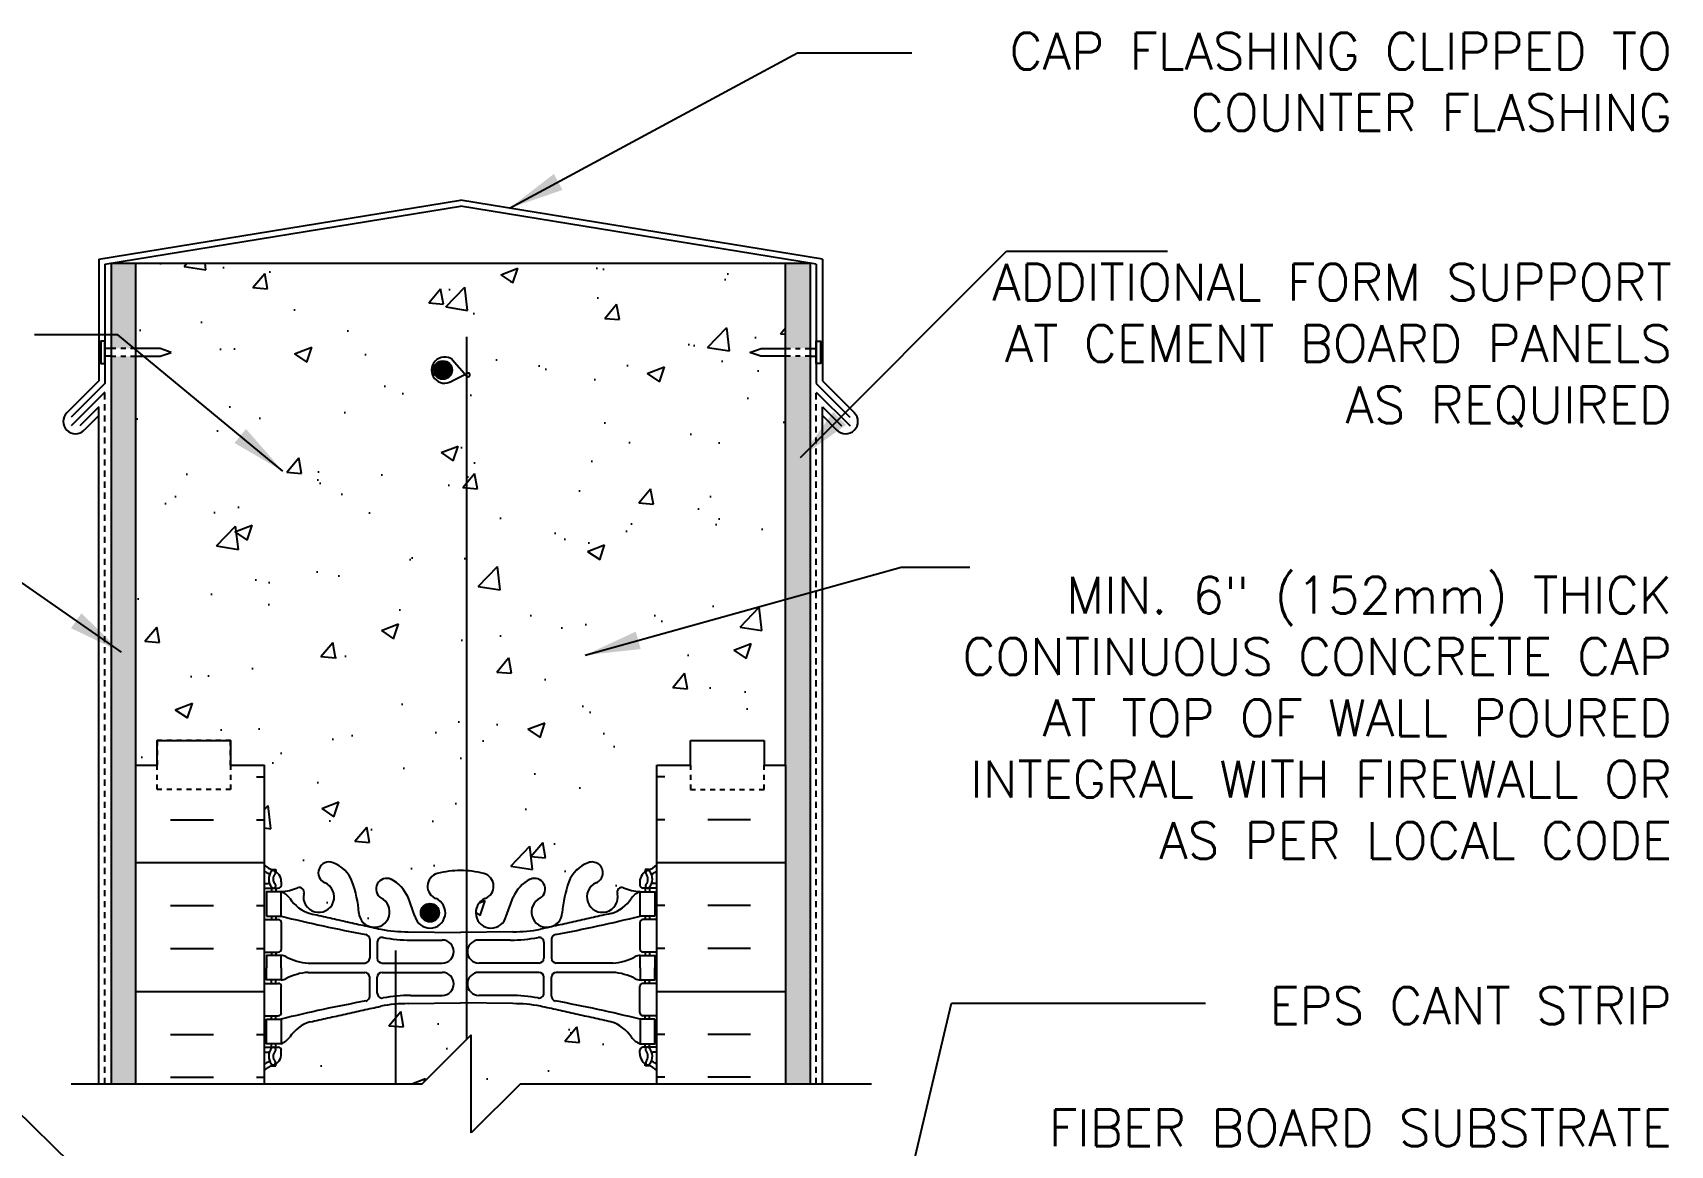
# Model space of a CAD drawing. Header units: inches. Extents: x 221.8 to 274.3, y 227.7 to 309.5.
# Drawn here: x 239.3 to 272.68, y 286.82 to 309.49 of the extents above; entities that cross this region are included whole.
import ezdxf

# ---------------------------------------------------------------- set-up
doc = ezdxf.new("R2010")
doc.units = ezdxf.units.IN
doc.header["$LTSCALE"] = 0.5
doc.header["$MEASUREMENT"] = 0
doc.linetypes.add('DASHED2', pattern=[0.375, 0.25, -0.125])
doc.linetypes.add('HIDDEN2', pattern=[0.1875, 0.125, -0.0625])
for name, color, linetype in [('HATCH', 12, 'Continuous'), ('line25', 2, 'Continuous'), ('LINE3', 3, 'Continuous'), ('LINE50', 5, 'Continuous'), ('LINE9', 9, 'Continuous'), ('TEXT', 4, 'Continuous'), ('Web_Edge', 9, 'Continuous')]:
    doc.layers.add(name, color=color, linetype=linetype)
doc.styles.add('DIM', font='romans.shx', dxfattribs={"width": 0.7})
doc.styles.add('ROMANS', font='romans.shx', dxfattribs={"height": 1.125})
doc.styles.get("Standard").update_dxf_attribs({"font": 'romans.shx', "height": 1.125})
doc.dimstyles.new('ext', dxfattribs={"dimscale": 12, "dimtxt": 0.09375, "dimasz": 0.09375, "dimexe": 0.09375, "dimexo": 0.0625, "dimgap": 0.0625, "dimtad": 0, "dimjust": 1, "dimdec": 1, "dimzin": 3, "dimdsep": 46, "dimlunit": 4, "dimtxsty": 'DIM', "dimcen": 0.09, "dimdle": 0.09375, "dimclrt": 4, "dimadec": 0, "dimazin": 0, "dimtfac": 1, "dimtdec": 1, "dimtmove": 2, "dimatfit": 3, "dimfxl": 1, "dimfrac": 2, "dimtolj": 1, "dimtzin": 0, "dimarcsym": 0})
doc.dimstyles.new('ext_12', dxfattribs={"dimscale": 12, "dimtxt": 0.09375, "dimasz": 0.09375, "dimexe": 0.09375, "dimexo": 0.0625, "dimgap": 0.0625, "dimtad": 1, "dimdec": 1, "dimzin": 3, "dimdsep": 46, "dimlunit": 4, "dimtxsty": 'DIM', "dimcen": 0.09, "dimdle": 0.09375, "dimclrt": 4, "dimadec": 0, "dimazin": 0, "dimtfac": 1, "dimtdec": 1, "dimtmove": 2, "dimatfit": 3, "dimfxl": 1, "dimfrac": 2, "dimtolj": 1, "dimtzin": 0, "dimarcsym": 0})

msp = doc.modelspace()

# ---------------------------------------------------------------- hatches: boundary and pattern name
at = {"layer": 'HATCH'}
h = msp.add_hatch(dxfattribs=at)
h.set_pattern_fill('AR-SAND', color=256, scale=0.25, style=0)
h.set_pattern_definition([(37.5, (254.94175, 282.53562), (-0.0157483, 0.481706), [0, -0.38, 0, -0.425, 0, -0.40625]), (7.5, (254.94175, 282.5356), (0.442444, 0.705537), [0, -0.205, 0, -0.3425, 0, -0.13125]), (327.5, (254.63425, 282.53562), (0.7785355, 0.0014148), [0, -0.125, 0, -0.45, 0, -0.5875]), (317.5, (254.63425, 282.5356), (0.751532, 0.219419), [0, -0.0625, 0, -0.295, 0, -0.3375])])
h.paths.add_polyline_path([(255.147, 285.566), (254.647, 285.566), (254.647, 276.063), (255.147, 276.063)])
h.paths.add_polyline_path([(241.397, 294.566), (241.397, 302.896), (240.897, 302.896), (240.897, 288.068), (241.397, 288.068)])
h.paths.add_polyline_path([(241.397, 304.792), (240.897, 304.792), (240.897, 303.058), (241.397, 303.058)])
h.paths.add_polyline_path([(255.147, 302.896), (254.647, 302.896), (254.647, 294.566), (254.647, 288.068), (255.147, 288.068)])
h.paths.add_polyline_path([(255.147, 304.792), (254.647, 304.792), (254.647, 303.058), (255.147, 303.058)])
h.paths.add_polyline_path([(241.397, 285.566), (240.897, 285.566), (240.897, 276.063), (241.397, 276.063)])
h.paths.add_polyline_path([(241.397, 252.72), (241.21, 252.72), (240.897, 252.72), (240.897, 247.009), (241.397, 247.009)])
h.paths.add_polyline_path([(241.397, 274.563), (241.366, 270.066), (241.397, 270.066), (241.397, 256.72), (240.897, 256.72), (240.897, 274.563)])
h = msp.add_hatch(dxfattribs=at)
h.set_pattern_fill('AR-CONC', color=256, scale=0.5)
h.set_pattern_definition([(50, (0, 0), (3.5863, -0.31376), [0.375, -4.125]), (355, (0, 0), (-0.693757, 3.76096), [0.3, -3.3]), (100.4514, (0.299, -0.026), (2.892544, 3.4472), [0.3187, -3.50571]), (46.1842, (0, 1), (5.336207, -0.827596), [0.5625, -6.1875]), (96.6356, (0.4447, 0.931), (4.67331, 4.87059), [0.47805, -5.25857]), (351.1842, (0, 1), (4.67331, 4.87059), [0.45, -4.95]), (21, (0.5, 0.75), (2.984535, -2.013094), [0.375, -4.125]), (326, (0.5, 0.75), (1.216577, 3.62575), [0.3, -3.3]), (71.4514, (0.7487, 0.5822), (4.201112, 1.612656), [0.3187, -3.50571]), (37.5, (0, 0), (0.0607993, 1.6644693), [0, -3.26, 0, -3.35, 0, -3.3125]), (7.5, (0, 0), (1.315348, 1.9720586), [0, -1.91, 0, -3.185, 0, -1.2625]), (327.5, (-1.115, 0), (2.669112, -0.1127744), [0, -1.25, 0, -3.9, 0, -5.175]), (317.5, (-1.615, 0), (2.915931, 0.500525), [0, -1.625, 0, -2.59, 0, -3.675])])
h.paths.add_polyline_path([(254.146, 302.896), (253.922, 302.977), (254.147, 303.058), (254.647, 303.058), (254.647, 304.792), (241.397, 304.792), (241.397, 303.058), (241.897, 303.058), (242.122, 302.977), (241.898, 302.896), (241.397, 302.896), (241.397, 294.566), (241.835, 294.566), (241.835, 295.066), (243.335, 295.066), (243.335, 294.566), (244.022, 294.566), (244.022, 292.531, 0.088416), (244.168, 292.434), (244.258, 292.434), (244.258, 292.392, -0.249069), (244.368, 292.185), (244.368, 292.118, -0.414214), (244.306, 292.055), (244.258, 292.055), (244.258, 291.985), (244.363, 291.985, 0.085348), (244.693, 292.061, -0.669601), (244.825, 291.94, 2.087231), (245.259, 292.165, -1), (245.422, 292.574, -0.227838), (245.827, 292.15, -0.06598), (245.951, 291.541, 1.629604), (246.423, 291.842, -1.059167), (246.629, 292.224, -0.16372), (246.951, 291.87), (247.093, 291.483, 1.612474), (247.525, 291.843, -0.734872), (247.548, 292.354, -0.068475), (248.022, 292.416, -0.068475), (248.496, 292.354, -0.734872), (248.519, 291.843, 1.612474), (248.951, 291.483), (249.093, 291.87, -0.16372), (249.415, 292.224, -1.059167), (249.622, 291.842, 1.629604), (250.093, 291.541, -0.06598), (250.217, 292.15, -0.227838), (250.622, 292.574, -1), (250.785, 292.165, 2.087231), (251.219, 291.94, -0.669601), (251.352, 292.061, 0.085348), (251.681, 291.985), (251.786, 291.985), (251.786, 292.055), (251.739, 292.055, -0.414214), (251.676, 292.118), (251.676, 292.185, -0.249069), (251.786, 292.392), (251.786, 292.434), (251.876, 292.434, 0.088416), (252.022, 292.531), (252.022, 294.566), (252.71, 294.566), (252.71, 295.066), (254.21, 295.066), (254.21, 294.566), (254.647, 294.566), (254.647, 302.896)])
h.paths.add_polyline_path([(247.854, 302.832), (248.117, 302.529), (248.151, 302.546, -2.114532), (248.151, 302.489), (248.117, 302.529), (247.835, 302.385, -1.846412)], flags=16)
edge = h.paths.add_edge_path()
edge.add_arc((250.88, 288.617), 0.743, 32.7919, 73.8107)
edge.add_spline(control_points=[(251.088, 289.331), (249.65, 289.651)], knot_values=[0, 0, 1, 1], degree=1, periodic=0)
edge.add_arc((249.094, 286.719), 2.984, 79.2546, 90.0995)
edge.add_line((249.089, 289.703), (248.022, 289.719))
edge.add_line((248.022, 289.719), (246.955, 289.703))
edge.add_arc((246.95, 286.719), 2.984, 89.9005, 100.7454)
edge.add_spline(control_points=[(246.394, 289.651), (244.956, 289.331)], knot_values=[0, 0, 1, 1], degree=1, periodic=0)
edge.add_arc((245.164, 288.617), 0.743, 106.1893, 147.2081)
edge.add_arc((244.241, 289.228), 0.364, 289.6613, 325.0225, ccw=False)
edge.add_line((244.363, 288.885), (244.258, 288.885))
edge.add_line((244.258, 288.885), (244.258, 288.815))
edge.add_line((244.258, 288.815), (244.306, 288.815))
edge.add_arc((244.306, 288.753), 0.0625, 0, 90, ccw=False)
edge.add_line((244.368, 288.753), (244.368, 288.685))
edge.add_arc((244.118, 288.685), 0.25, 304.0558, 360, ccw=False)
edge.add_line((244.258, 288.478), (244.258, 288.436))
edge.add_line((244.258, 288.436), (244.168, 288.436))
edge.add_arc((244.368, 287.978), 0.5, 113.5782, 133.7891)
edge.add_line((244.022, 288.339), (244.022, 288.068))
edge.add_line((244.022, 288.068), (247.241, 288.068))
edge.add_line((247.241, 288.068), (248.241, 289.068))
edge.add_line((248.241, 289.068), (248.241, 287.068))
edge.add_line((248.241, 287.068), (249.241, 288.068))
edge.add_line((249.241, 288.068), (252.022, 288.068))
edge.add_line((252.022, 288.068), (252.022, 288.339))
edge.add_arc((251.676, 287.978), 0.5, 46.2109, 66.4218)
edge.add_line((251.876, 288.436), (251.786, 288.436))
edge.add_line((251.786, 288.436), (251.786, 288.478))
edge.add_arc((251.926, 288.685), 0.25, 180, 235.9442, ccw=False)
edge.add_line((251.676, 288.685), (251.676, 288.753))
edge.add_arc((251.739, 288.753), 0.0625, 90, 180, ccw=False)
edge.add_line((251.739, 288.815), (251.786, 288.815))
edge.add_line((251.786, 288.815), (251.786, 288.885))
edge.add_line((251.786, 288.885), (251.681, 288.885))
edge.add_arc((251.803, 289.228), 0.364, 214.9775, 250.3387, ccw=False)
edge = h.paths.add_edge_path()
edge.add_line((252.022, 285.566), (249.241, 285.566))
edge.add_line((249.241, 285.566), (248.241, 284.566))
edge.add_line((248.241, 284.566), (248.241, 286.566))
edge.add_line((248.241, 286.566), (247.241, 285.566))
edge.add_line((247.241, 285.566), (244.022, 285.566))
edge.add_line((244.022, 285.566), (244.022, 280.293))
edge.add_arc((244.368, 280.653), 0.5, 226.2109, 246.4218)
edge.add_line((244.168, 280.195), (244.258, 280.195))
edge.add_line((244.258, 280.195), (244.258, 280.153))
edge.add_arc((244.118, 279.946), 0.25, 0, 55.9442, ccw=False)
edge.add_line((244.368, 279.946), (244.368, 279.879))
edge.add_arc((244.306, 279.879), 0.0625, -90, 0, ccw=False)
edge.add_line((244.306, 279.816), (244.258, 279.816))
edge.add_line((244.258, 279.816), (244.258, 279.746))
edge.add_line((244.258, 279.746), (244.363, 279.746))
edge.add_arc((244.241, 279.404), 0.364, 32.0424, 70.3387, ccw=False)
edge.add_arc((245.164, 280.015), 0.743, 214.228, 253.8107)
edge.add_spline(control_points=[(244.956, 279.301), (246.394, 278.981)], knot_values=[0, 0, 1, 1], degree=1, periodic=0)
edge.add_arc((246.95, 281.912), 2.984, 259.2546, 270.0995)
edge.add_line((246.955, 278.928), (248.022, 278.912))
edge.add_line((248.022, 278.912), (249.089, 278.928))
edge.add_arc((249.094, 281.912), 2.984, 269.9005, 280.7454)
edge.add_spline(control_points=[(249.65, 278.981), (251.088, 279.301)], knot_values=[0, 0, 1, 1], degree=1, periodic=0)
edge.add_arc((250.88, 280.015), 0.743, 286.1893, 325.772)
edge.add_arc((251.803, 279.404), 0.364, 109.6613, 147.9576, ccw=False)
edge.add_line((251.681, 279.746), (251.786, 279.746))
edge.add_line((251.786, 279.746), (251.786, 279.816))
edge.add_line((251.786, 279.816), (251.739, 279.816))
edge.add_arc((251.739, 279.879), 0.0625, 180, 270, ccw=False)
edge.add_line((251.676, 279.879), (251.676, 279.946))
edge.add_arc((251.926, 279.946), 0.25, 124.0558, 180, ccw=False)
edge.add_line((251.786, 280.153), (251.786, 280.195))
edge.add_line((251.786, 280.195), (251.876, 280.195))
edge.add_arc((251.676, 280.653), 0.5, 293.5782, 313.7891)
edge.add_line((252.022, 280.293), (252.022, 285.566))
h.paths.add_polyline_path([(249.227, 276.063), (249.477, 276.063, -0.414214), (249.727, 275.813), (249.727, 274.813, 0.414214), (249.977, 274.563), (250.041, 274.563), (250.041, 276.063), (250.608, 276.063, -0.207607), (250.23, 276.447, -0.069923), (250.093, 277.091, 1.702394), (249.643, 276.778, -0.940793), (249.439, 276.395, -0.173075), (249.093, 276.762), (248.951, 277.148, 1.612474), (248.519, 276.789, -0.734872), (248.496, 276.278, -0.068475), (248.022, 276.216, -0.068475), (247.548, 276.278, -0.734872), (247.525, 276.789, 1.612474), (247.093, 277.148), (246.951, 276.762, -0.173075), (246.605, 276.395, -0.940793), (246.401, 276.778, 1.702394), (245.951, 277.091, -0.069923), (245.815, 276.447, -0.207607), (245.436, 276.063), (246.003, 276.063), (246.003, 274.563), (246.067, 274.563, 0.414214), (246.317, 274.813), (246.317, 275.813, -0.414214), (246.567, 276.063), (246.817, 276.063), (246.817, 274.098, -0.440987), (247.139, 274.056, -0.520567), (247.535, 274.056, -0.520567), (247.737, 274.056, -0.520567), (248.127, 274.056, -0.520567), (248.722, 274.056, -0.511309), (249.227, 274.063)])
h.paths.add_polyline_path([(251.676, 276.446), (251.676, 276.514, -0.414214), (251.739, 276.576), (251.786, 276.576), (251.786, 276.646), (251.681, 276.646, 0.085348), (251.352, 276.571, -0.669601), (251.219, 276.691, 2.087231), (250.785, 276.466, -0.654446), (250.798, 276.063), (252.022, 276.063), (252.022, 276.1, 0.088416), (251.876, 276.198), (251.786, 276.198), (251.786, 276.239, -0.249069)])
h.paths.add_polyline_path([(245.259, 276.466, 2.087231), (244.825, 276.691, -0.669601), (244.693, 276.571, 0.085348), (244.363, 276.646), (244.258, 276.646), (244.258, 276.576), (244.306, 276.576, -0.414214), (244.368, 276.514), (244.368, 276.446, -0.249069), (244.258, 276.239), (244.258, 276.198), (244.168, 276.198, 0.088416), (244.022, 276.1), (244.022, 276.063), (245.246, 276.063, -0.654446)])
h.paths.add_polyline_path([(249.991, 274.063), (249.227, 274.063, 0.511309), (248.722, 274.056, 0.520567), (248.127, 274.056, 0.520567), (247.737, 274.056, 0.520567), (247.535, 274.056, 0.520567), (247.139, 274.056, 0.440987), (246.817, 274.098), (246.817, 274.063), (246.053, 274.063), (246.053, 270.839, 1.150574), (246.401, 271.353, -0.940793), (246.605, 271.737, -0.173075), (246.951, 271.37), (247.093, 270.983, 1.612474), (247.525, 271.343, -0.734872), (247.548, 271.854, -0.068475), (248.022, 271.916, -0.068475), (248.496, 271.854, -0.734872), (248.519, 271.343, 1.612474), (248.951, 270.983), (249.093, 271.37, -0.173075), (249.439, 271.737, -0.940793), (249.643, 271.353, 1.150574), (249.991, 270.839)])
h.paths.add_polyline_path([(251.991, 274.063), (250.491, 274.063), (250.491, 272.007, -0.05442), (250.622, 272.074, -1), (250.785, 271.665, 2.087231), (251.219, 271.44, -0.669601), (251.352, 271.561, 0.085348), (251.681, 271.485), (251.786, 271.485), (251.786, 271.555), (251.739, 271.555, -0.414214), (251.676, 271.618), (251.676, 271.685, -0.249069), (251.786, 271.892), (251.786, 271.934), (251.876, 271.934, 0.088416), (252.022, 272.031), (252.022, 272.563), (251.991, 272.563)])
h.paths.add_polyline_path([(245.553, 274.063), (244.053, 274.063), (244.053, 272.563), (244.022, 272.563), (244.022, 272.031, 0.088416), (244.168, 271.934), (244.258, 271.934), (244.258, 271.892, -0.249069), (244.368, 271.685), (244.368, 271.618, -0.414214), (244.306, 271.555), (244.258, 271.555), (244.258, 271.485), (244.363, 271.485, 0.085348), (244.693, 271.561, -0.669601), (244.825, 271.44, 2.087231), (245.259, 271.665, -1), (245.422, 272.074, -0.05442), (245.553, 272.007)])
h.paths.add_polyline_path([(252.022, 257.778), (252.022, 258.1, 0.088416), (251.876, 258.198), (251.786, 258.198), (251.786, 258.239, -0.249069), (251.676, 258.446), (251.676, 258.514, -0.414214), (251.739, 258.576), (251.786, 258.576), (251.786, 258.646), (251.681, 258.646, 0.087457), (251.344, 258.568, -0.638777), (251.219, 258.691, 2.087231), (250.785, 258.466, -1), (250.622, 258.058, -0.21345), (250.23, 258.447, -0.068226), (250.094, 259.075, 1.753171), (249.643, 258.778, -0.940793), (249.439, 258.395, -0.173075), (249.093, 258.762), (248.951, 259.148, 1.612474), (248.519, 258.789, -0.734872), (248.496, 258.278, -0.068475), (248.022, 258.216, -0.068475), (247.548, 258.278, -0.734872), (247.525, 258.789, 1.612474), (247.093, 259.148), (246.951, 258.762, -0.173075), (246.605, 258.395, -0.940793), (246.401, 258.778, 1.753171), (245.95, 259.075, -0.068226), (245.815, 258.447, -0.21345), (245.422, 258.058, -1), (245.259, 258.466, 2.087231), (244.825, 258.691, -0.638777), (244.7, 258.568, 0.087457), (244.363, 258.646), (244.258, 258.646), (244.258, 258.576), (244.306, 258.576, -0.414214), (244.368, 258.514), (244.368, 258.446, -0.249069), (244.258, 258.239), (244.258, 258.198), (244.168, 258.198, 0.088416), (244.022, 258.1), (244.022, 257.778), (244.022, 254.97), (245.637, 254.97), (245.637, 255.248), (245.863, 255.248), (245.863, 254.72), (245.863, 254.191), (245.637, 254.191), (245.637, 254.47), (244.022, 254.47), (244.022, 254.031, 0.088416), (244.168, 253.934), (244.258, 253.934), (244.258, 253.892, -0.249069), (244.368, 253.685), (244.368, 253.618, -0.414214), (244.306, 253.555), (244.258, 253.555), (244.258, 253.485), (244.363, 253.485, 0.087457), (244.7, 253.564, -0.638777), (244.825, 253.44, 2.087231), (245.259, 253.665, -1), (245.422, 254.074, -0.21345), (245.815, 253.685, -0.068226), (245.95, 253.057, 1.753171), (246.401, 253.353, -0.940793), (246.605, 253.737, -0.173075), (246.951, 253.37), (247.093, 252.983, 1.612474), (247.525, 253.343, -0.734872), (247.548, 253.854, -0.068475), (248.022, 253.916, -0.068475), (248.496, 253.854, -0.734872), (248.519, 253.343, 1.612474), (248.951, 252.983), (249.093, 253.37, -0.173075), (249.439, 253.737, -0.940793), (249.643, 253.353, 1.753171), (250.094, 253.057, -0.068226), (250.23, 253.685, -0.21345), (250.622, 254.074, -1), (250.785, 253.665, 2.087231), (251.219, 253.44, -0.638777), (251.344, 253.564, 0.087457), (251.681, 253.485), (251.786, 253.485), (251.786, 253.555), (251.739, 253.555, -0.414214), (251.676, 253.618), (251.676, 253.685, -0.249069), (251.786, 253.892), (251.786, 253.934), (251.876, 253.934, 0.088416), (252.022, 254.031), (252.022, 254.47), (250.408, 254.47), (250.408, 254.191), (250.181, 254.191), (250.181, 254.72), (250.181, 255.248), (250.408, 255.248), (250.408, 254.97), (252.022, 254.97)])
h.paths.add_polyline_path([(244.022, 257.778), (241.397, 256.72), (241.397, 254.97), (244.022, 254.97)])
h.paths.add_polyline_path([(244.022, 254.47), (241.397, 254.47), (241.397, 252.72), (244.022, 251.661)])
h.paths.add_polyline_path([(254.647, 256.72), (252.022, 257.778), (252.022, 254.97), (254.647, 254.97)])
h.paths.add_polyline_path([(254.647, 254.47), (252.022, 254.47), (252.022, 254.031), (252.022, 251.661), (254.647, 252.72)])
h = msp.add_hatch(dxfattribs=at)
h.set_pattern_fill('INSUL', color=256, scale=7, style=0)
h.set_pattern_definition([(0, (-2682.1395, 691.5753), (0, -2.625), []), (0, (-2682.1395, 690.7003), (0, -2.625), [0.875, -0.875]), (0, (-2682.1395, 689.8253), (0, -2.625), [0.875, -0.875])])
h.paths.add_polyline_path([(241.397, 288.066), (244.022, 288.066), (244.022, 294.566), (243.335, 294.566), (243.335, 294.066), (241.835, 294.066), (241.835, 294.566), (241.397, 294.566)])
h = msp.add_hatch(dxfattribs=at)
h.set_pattern_fill('INSUL', color=256, scale=7, style=0)
h.set_pattern_definition([(180, (3178.1837, 691.5753), (0, -2.625), []), (180, (3178.1837, 690.7003), (0, -2.625), [0.875, -0.875]), (180, (3178.1837, 689.8253), (0, -2.625), [0.875, -0.875])])
h.paths.add_polyline_path([(252.022, 288.066), (254.647, 288.066), (254.647, 294.566), (254.21, 294.566), (254.21, 294.066), (252.71, 294.066), (252.71, 294.566), (252.022, 294.566)])
at = {"layer": 'LINE3'}
msp.add_hatch(color=256, dxfattribs=at).paths.add_polyline_path([(247.849, 302.616, 1), (247.474, 302.616, 1)])
h = msp.add_hatch(color=256, dxfattribs=at)
h.paths.add_polyline_path([(247.583, 291.59, 0.831395), (247.214, 291.59)])
h.paths.add_polyline_path([(247.586, 291.556, 0.045935), (247.583, 291.59), (247.214, 291.59, 0.045935), (247.211, 291.556, 1)])

# ---------------------------------------------------------------- linework, layer by layer
at = {"layer": 'HATCH', "color": 6}
for p, q in [((240.647, 304.878), (248.022, 306.082)), ((255.397, 304.878), (248.022, 306.082)), ((240.647, 304.878), (240.647, 302.396)), ((255.397, 304.878), (255.397, 302.396)), ((240.647, 302.396), (239.995, 301.744)), ((255.397, 302.396), (256.049, 301.744)), ((240.647, 301.866), (240.26, 301.479)), ((255.397, 301.866), (255.784, 301.479)), ((240.647, 301.689), (240.349, 301.391)), ((255.397, 301.689), (255.695, 301.391))]:
    msp.add_line(p, q, dxfattribs=at)
at = {"layer": 'HATCH'}
for p, q in [((240.772, 304.772), (248.022, 305.956)), ((255.272, 304.772), (248.022, 305.956)), ((240.772, 304.772), (240.772, 302.344)), ((255.272, 304.772), (255.272, 302.344)), ((240.897, 303.058), (240.772, 303.058)), ((240.897, 302.896), (240.772, 302.896)), ((240.772, 302.167), (240.081, 301.476)), ((240.772, 302.344), (240.084, 301.656)), ((255.272, 302.344), (255.96, 301.656)), ((255.272, 302.167), (255.963, 301.476)), ((240.647, 288.068), (240.647, 301.866)), ((255.397, 288.068), (255.397, 301.866))]:
    msp.add_line(p, q, dxfattribs=at)
at = {"layer": 'HATCH', "linetype": 'HIDDEN2'}
for p, q in [((241.397, 303.058), (240.897, 303.058)), ((240.897, 302.896), (241.397, 302.896)), ((254.647, 303.058), (255.147, 303.058)), ((255.147, 302.896), (254.647, 302.896))]:
    msp.add_line(p, q, dxfattribs=at)
at = {"layer": 'HATCH', "linetype": 'Continuous'}
for p, q in [((241.897, 303.058), (241.397, 303.058)), ((241.397, 302.896), (241.898, 302.896)), ((242.122, 302.977), (241.897, 303.058)), ((241.898, 302.896), (242.122, 302.977)), ((253.922, 302.977), (254.147, 303.058)), ((254.146, 302.896), (253.922, 302.977)), ((254.647, 302.896), (254.146, 302.896)), ((254.147, 303.058), (254.647, 303.058)), ((255.147, 303.058), (255.272, 303.058)), ((255.147, 302.896), (255.272, 302.896))]:
    msp.add_line(p, q, dxfattribs=at)
at = {"layer": 'HATCH'}
for points in [[(240.772, 302.749), (240.772, 303.205), (240.687, 303.205), (240.687, 302.749)], [(255.272, 302.749), (255.272, 303.205), (255.357, 303.205), (255.357, 302.749)]]:
    msp.add_lwpolyline(points, close=True, dxfattribs=at)
at = {"layer": 'HATCH', "color": 6}
for centre, start, end in [((240.172, 301.567), 135, 315), ((255.872, 301.567), 225, 45)]:
    msp.add_arc(centre, 0.25, start, end, dxfattribs=at)
at = {"layer": 'line25'}
for p, q in [((241.397, 304.792), (241.397, 294.566)), ((241.397, 304.792), (254.647, 304.792)), ((254.647, 294.566), (254.647, 304.792)), ((247.854, 302.832), (248.151, 302.489)), ((247.839, 302.387), (248.151, 302.546)), ((244.022, 288.068), (244.022, 294.566)), ((252.022, 288.068), (252.022, 294.566))]:
    msp.add_line(p, q, dxfattribs=at)
for centre, radius, start, end in [((247.699, 302.615), 0.267, 54.3831, 302.2172), ((248.174, 302.518), 0.0369, 230.6206, 129.3794)]:
    msp.add_arc(centre, radius, start, end, dxfattribs=at)
at = {"layer": 'LINE3'}
for p, q in [((248.151, 288.978), (248.151, 303.292)), ((246.705, 288.066), (246.705, 290.786))]:
    msp.add_line(p, q, dxfattribs=at)
for centre in [(247.661, 302.616), (247.398, 291.556)]:
    msp.add_circle(centre, 0.188, dxfattribs=at)
at = {"layer": 'LINE50', "color": 9, "linetype": 'DASHED2'}
for p, q in [((240.772, 288.068), (240.772, 302.167)), ((255.272, 288.068), (255.272, 302.167))]:
    msp.add_line(p, q, dxfattribs=at)
at = {"layer": 'LINE50'}
for p, q in [((252.71, 294.566), (252.71, 295.066)), ((252.71, 295.066), (254.21, 295.066)), ((254.21, 295.066), (254.21, 294.566)), ((241.397, 294.566), (241.397, 288.068)), ((252.022, 294.566), (252.71, 294.566)), ((252.022, 294.566), (252.71, 294.566)), ((254.21, 294.566), (254.647, 294.566)), ((254.21, 294.566), (254.647, 294.566)), ((254.647, 294.566), (254.647, 288.068))]:
    msp.add_line(p, q, dxfattribs=at)
msp.add_lwpolyline([(241.397, 294.566), (241.835, 294.566), (241.835, 295.066), (243.335, 295.066), (243.335, 294.566), (244.022, 294.566)], dxfattribs=at)
at = {"layer": 'LINE9'}
for p, q in [((240.897, 304.792), (240.897, 288.068)), ((240.897, 304.792), (241.397, 304.792)), ((254.647, 304.792), (255.147, 304.792)), ((255.147, 304.792), (255.147, 288.068)), ((247.241, 288.068), (248.241, 289.068)), ((248.241, 287.068), (248.241, 289.068)), ((248.241, 287.068), (248.241, 289.068)), ((240.085, 288.068), (247.241, 288.068)), ((249.241, 288.068), (248.241, 287.068)), ((249.241, 288.068), (256.397, 288.068))]:
    msp.add_line(p, q, dxfattribs=at)
at = {"layer": 'LINE9', "linetype": 'DASHED2', "ltscale": 0.15}
for p, q in [((252.71, 294.566), (252.71, 294.566)), ((252.71, 294.566), (252.71, 294.066)), ((254.21, 294.066), (254.21, 294.566)), ((254.21, 294.566), (254.21, 294.566)), ((252.71, 294.066), (254.21, 294.066))]:
    msp.add_line(p, q, dxfattribs=at)
for points in [[(243.335, 294.566), (243.335, 294.566), (243.335, 295.066), (241.835, 295.066), (241.835, 294.566), (241.835, 294.566)], [(252.71, 294.566), (252.71, 294.566), (252.71, 295.066), (254.21, 295.066), (254.21, 294.566), (254.21, 294.566)], [(243.335, 294.566), (243.335, 294.566), (243.335, 294.066), (241.835, 294.066), (241.835, 294.566), (241.835, 294.566)]]:
    msp.add_lwpolyline(points, dxfattribs=at)
at = {"layer": 'Web_Edge'}
for p, q in [((244.168, 292.434), (244.258, 292.434)), ((244.258, 292.434), (244.258, 292.392)), ((251.876, 292.434), (251.786, 292.434)), ((251.786, 292.434), (251.786, 292.392)), ((244.022, 292.155), (244.1, 292.155)), ((244.368, 292.185), (244.368, 292.118)), ((251.676, 292.185), (251.676, 292.118)), ((252.022, 292.155), (251.944, 292.155)), ((244.022, 292.055), (244.306, 292.055)), ((244.168, 292.055), (244.168, 291.985)), ((244.258, 292.055), (244.258, 291.985)), ((247.093, 291.483), (246.951, 291.87)), ((248.951, 291.483), (249.093, 291.87)), ((252.022, 292.055), (251.739, 292.055)), ((251.786, 292.055), (251.786, 291.985)), ((251.876, 292.055), (251.876, 291.985)), ((244.022, 291.415), (244.306, 291.415)), ((244.168, 291.485), (244.168, 291.415)), ((244.258, 291.485), (244.258, 291.415)), ((252.022, 291.415), (251.739, 291.415)), ((251.786, 291.485), (251.786, 291.415)), ((251.876, 291.485), (251.876, 291.415)), ((244.368, 291.353), (244.368, 290.818)), ((246.955, 291.167), (248.022, 291.151)), ((249.089, 291.167), (248.022, 291.151)), ((251.676, 291.353), (251.676, 290.818)), ((244.022, 290.755), (244.306, 290.755)), ((244.168, 290.755), (244.168, 290.685)), ((244.258, 290.755), (244.258, 290.685)), ((246.17, 291.015), (246.17, 290.631)), ((246.323, 290.953), (246.323, 290.631)), ((247.003, 290.999), (247.65, 290.999)), ((249.041, 290.999), (248.394, 290.999)), ((249.722, 290.953), (249.722, 290.631)), ((249.874, 291.015), (249.874, 290.631)), ((252.022, 290.755), (251.739, 290.755)), ((251.786, 290.755), (251.786, 290.685)), ((251.876, 290.755), (251.876, 290.685)), ((244.916, 290.53), (246.07, 290.531)), ((246.423, 290.531), (247.65, 290.531)), ((249.622, 290.531), (248.394, 290.531)), ((251.128, 290.53), (249.974, 290.531)), ((244.022, 290.115), (244.306, 290.115)), ((244.168, 290.115), (244.168, 290.185)), ((244.258, 290.115), (244.258, 290.185)), ((244.916, 290.341), (246.07, 290.34)), ((246.17, 289.855), (246.17, 290.24)), ((246.323, 289.917), (246.323, 290.24)), ((246.423, 290.34), (247.65, 290.34)), ((249.622, 290.34), (248.394, 290.34)), ((249.722, 289.917), (249.722, 290.24)), ((249.874, 289.855), (249.874, 290.24)), ((251.128, 290.341), (249.974, 290.34)), ((252.022, 290.115), (251.739, 290.115)), ((251.786, 290.115), (251.786, 290.185)), ((251.876, 290.115), (251.876, 290.185)), ((244.368, 289.518), (244.368, 290.053)), ((247.003, 289.871), (247.65, 289.871)), ((249.041, 289.871), (248.394, 289.871)), ((251.676, 289.518), (251.676, 290.053)), ((244.022, 289.455), (244.306, 289.455)), ((244.168, 289.385), (244.168, 289.455)), ((244.258, 289.385), (244.258, 289.455)), ((246.955, 289.703), (248.022, 289.719)), ((249.089, 289.703), (248.022, 289.719)), ((252.022, 289.455), (251.739, 289.455)), ((251.786, 289.385), (251.786, 289.455)), ((251.876, 289.385), (251.876, 289.455)), ((244.022, 288.815), (244.306, 288.815)), ((244.168, 288.815), (244.168, 288.885)), ((244.258, 288.815), (244.258, 288.885)), ((244.368, 288.685), (244.368, 288.753)), ((251.676, 288.685), (251.676, 288.753)), ((252.022, 288.815), (251.739, 288.815)), ((251.786, 288.815), (251.786, 288.885)), ((251.876, 288.815), (251.876, 288.885)), ((244.022, 288.715), (244.1, 288.715)), ((244.168, 288.436), (244.258, 288.436)), ((244.258, 288.436), (244.258, 288.478)), ((251.786, 288.436), (251.786, 288.478)), ((251.876, 288.436), (251.786, 288.436)), ((252.022, 288.715), (251.944, 288.715))]:
    msp.add_line(p, q, dxfattribs=at)
for points in [[(244.063, 291.485), (244.363, 291.485), (244.363, 291.985), (244.063, 291.985)], [(251.981, 291.485), (251.681, 291.485), (251.681, 291.985), (251.981, 291.985)], [(244.063, 289.385), (244.363, 289.385), (244.363, 288.885), (244.063, 288.885)], [(251.981, 289.385), (251.681, 289.385), (251.681, 288.885), (251.981, 288.885)]]:
    msp.add_lwpolyline(points, close=True, dxfattribs=at)
for points in [[(244.363, 290.435), (244.363, 290.685), (244.063, 290.685), (244.063, 290.435)], [(244.363, 290.435), (244.363, 290.185), (244.063, 290.185), (244.063, 290.435)], [(251.681, 290.435), (251.681, 290.685), (251.981, 290.685), (251.981, 290.435)], [(251.681, 290.435), (251.681, 290.185), (251.981, 290.185), (251.981, 290.435)]]:
    msp.add_lwpolyline(points, dxfattribs=at)
for centre, radius, start, end in [((244.368, 292.892), 0.5, 226.2109, 250.5288), ((244.204, 292.371), 0.045, 321.448, 139.1879), ((244.118, 292.185), 0.25, 0, 70.5288), ((245.341, 292.37), 0.22, 68.1963, 248.1963), ((245.183, 291.941), 0.677, 21.1239, 69.3197), ((248.011, 290.662), 1.754, 89.6229, 105.2918), ((248.034, 290.662), 1.754, 74.7082, 90.3771), ((250.861, 291.941), 0.677, 110.6803, 158.8761), ((250.703, 292.37), 0.22, 291.8037, 111.8037), ((251.926, 292.185), 0.25, 109.4712, 180), ((251.84, 292.371), 0.045, 40.8121, 218.552), ((251.676, 292.892), 0.5, 289.4712, 313.7891), ((244.368, 292.892), 0.6, 234.7832, 245.0748), ((244.1, 292.175), 0.0196, 269.4032, 15.4901), ((244.362, 292.24), 0.25, 140.1145, 222.4609), ((244.106, 292.329), 0.021, 343.464, 63.9957), ((244.211, 292.101), 0.045, 222.4609, 42.4609), ((244.362, 292.24), 0.16, 140.0001, 222.4609), ((244.306, 292.118), 0.0625, 270, 0), ((245.132, 291.878), 0.314, 168.5886, 66.1916), ((243.592, 291.376), 2.365, 4.3895, 20.0015), ((246.515, 292.039), 0.217, 65.5264, 238.537), ((246.264, 291.569), 0.75, 23.6938, 62.9705), ((247.616, 292.095), 0.268, 104.7892, 250.0338), ((248.428, 292.095), 0.268, 289.9662, 75.2108), ((249.78, 291.569), 0.75, 117.0295, 156.3062), ((249.529, 292.039), 0.217, 301.463, 114.4736), ((252.452, 291.376), 2.365, 159.9985, 175.6105), ((250.912, 291.878), 0.314, 113.8084, 11.4114), ((251.739, 292.118), 0.0625, 180, 270), ((251.834, 292.101), 0.045, 137.5391, 317.5391), ((251.682, 292.24), 0.16, 317.5391, 39.9999), ((251.682, 292.24), 0.25, 317.5391, 39.8855), ((251.938, 292.329), 0.021, 116.0043, 196.536), ((251.944, 292.175), 0.0196, 164.5099, 270.5968), ((251.676, 292.892), 0.6, 294.9252, 305.2168), ((244.308, 292.981), 0.997, 273.1538, 293.1467), ((244.241, 291.643), 0.364, 34.9775, 70.3387), ((245.164, 292.254), 0.743, 212.7919, 253.8107), ((244.734, 291.973), 0.0968, 340.1551, 110.4331), ((246.263, 291.572), 0.314, 182.7357, 63.9348), ((247.398, 291.556), 0.314, 193.4146, 66.1916), ((248.646, 291.556), 0.314, 113.8084, 346.5854), ((249.781, 291.572), 0.314, 116.0652, 357.2643), ((250.88, 292.254), 0.743, 286.1893, 327.2081), ((251.31, 291.973), 0.0968, 69.5669, 199.8449), ((251.736, 292.981), 0.997, 246.8533, 266.8462), ((251.803, 291.643), 0.364, 109.6613, 145.0225), ((244.306, 291.353), 0.0625, 0, 90), ((251.172, 318.906), 28.253, 256.0552, 259.6343), ((244.872, 318.906), 28.253, 280.3657, 283.9448), ((251.739, 291.353), 0.0625, 90, 180), ((246.07, 291.015), 0.1, 360, 79.6343), ((246.95, 294.151), 2.984, 259.2546, 270.0995), ((249.094, 294.151), 2.984, 269.9005, 280.7454), ((249.974, 291.015), 0.1, 100.3657, 180), ((244.306, 290.818), 0.0625, 270, 0), ((246.423, 290.953), 0.1, 79.2546, 180), ((246.998, 293.983), 2.984, 259.2546, 270.0995), ((247.65, 290.765), 0.234, 270, 90), ((248.394, 290.765), 0.234, 90, 270), ((249.047, 293.983), 2.984, 269.9005, 280.7454), ((249.622, 290.953), 0.1, 0, 100.7454), ((251.739, 290.818), 0.0625, 180, 270), ((244.359, 290.467), 0.219, 60.4937, 88.92), ((245.001, 291.686), 1.16, 242.5844, 265.8032), ((246.07, 290.631), 0.1, 270.0388, 360), ((246.423, 290.631), 0.1, 180, 270), ((249.622, 290.631), 0.1, 270, 0), ((249.974, 290.631), 0.1, 180, 269.9612), ((251.043, 291.686), 1.16, 274.1968, 297.4156), ((251.685, 290.467), 0.219, 91.08, 119.5063), ((244.306, 290.053), 0.0625, 0, 90), ((244.359, 290.404), 0.219, 271.08, 299.5063), ((245.001, 289.184), 1.16, 94.1968, 117.4156), ((246.07, 290.24), 0.1, 0, 89.9612), ((246.423, 290.24), 0.1, 90, 180), ((247.65, 290.106), 0.234, 270, 90), ((248.394, 290.106), 0.234, 90, 270), ((249.622, 290.24), 0.1, 0, 90), ((249.974, 290.24), 0.1, 90.0388, 180), ((251.043, 289.184), 1.16, 62.5844, 85.8032), ((251.685, 290.404), 0.219, 240.4937, 268.92), ((251.739, 290.053), 0.0625, 90, 180), ((251.172, 261.965), 28.253, 100.3657, 103.9448), ((246.07, 289.855), 0.1, 280.3657, 0), ((246.423, 289.917), 0.1, 180, 280.7454), ((246.998, 286.887), 2.984, 89.9005, 100.7454), ((249.047, 286.887), 2.984, 79.2546, 90.0995), ((249.622, 289.917), 0.1, 259.2546, 0), ((249.974, 289.855), 0.1, 180, 259.6343), ((244.872, 261.965), 28.253, 76.0552, 79.6343), ((244.306, 289.518), 0.0625, 270, 0), ((246.95, 286.719), 2.984, 89.9005, 100.7454), ((249.094, 286.719), 2.984, 79.2546, 90.0995), ((251.739, 289.518), 0.0625, 180, 270), ((245.164, 288.617), 0.743, 106.1893, 147.2081), ((250.88, 288.617), 0.743, 32.7919, 73.8107), ((244.362, 288.631), 0.25, 137.5391, 219.8855), ((244.211, 288.769), 0.045, 317.5391, 137.5391), ((244.306, 288.753), 0.0625, 360, 90), ((244.241, 289.228), 0.364, 289.6613, 325.0225), ((251.803, 289.228), 0.364, 214.9775, 250.3387), ((251.739, 288.753), 0.0625, 90, 180), ((251.834, 288.769), 0.045, 42.4609, 222.4609), ((251.682, 288.631), 0.25, 320.1145, 42.4609), ((244.368, 287.978), 0.6, 114.9252, 125.2168), ((244.368, 287.978), 0.5, 109.4712, 133.7891), ((244.1, 288.696), 0.0196, 344.5099, 90.5968), ((244.106, 288.541), 0.021, 296.0043, 16.536), ((244.204, 288.5), 0.045, 220.8121, 38.552), ((244.118, 288.685), 0.25, 289.4712, 360), ((244.362, 288.631), 0.16, 137.5391, 219.9999), ((251.926, 288.685), 0.25, 180, 250.5288), ((251.84, 288.5), 0.045, 141.448, 319.1879), ((251.682, 288.631), 0.16, 320.0001, 42.4609), ((251.676, 287.978), 0.5, 46.2109, 70.5288), ((251.938, 288.541), 0.021, 163.464, 243.9957), ((251.944, 288.696), 0.0196, 89.4032, 195.4901), ((251.676, 287.978), 0.6, 54.7832, 65.0748)]:
    msp.add_arc(centre, radius, start, end, dxfattribs=at)
for points in [[(244.956, 291.54), (246.394, 291.219)], [(251.088, 291.54), (249.65, 291.219)], [(244.956, 289.331), (246.394, 289.651)], [(251.088, 289.331), (249.65, 289.651)]]:
    msp.add_open_spline(points, degree=1, dxfattribs=at)

# ---------------------------------------------------------------- texts
at = {"layer": 'TEXT', "char_height": 0.75, "attachment_point": 6}
for s, insert, width in [('\\A1;CAP FLASHING CLIPPED TO COUNTER FLASHING ', (272.714, 308.491), 15.57124), ('\\A1;ADDITIONAL FORM SUPPORT AT CEMENT BOARD PANELS AS REQUIRED ', (272.714, 303.12), 15.57124), ('\\A1;MIN. 6" (152mm) THICK CONTINUOUS CONCRETE CAP AT TOP OF WALL POURED INTEGRAL WITH FIREWALL OR AS PER LOCAL CODE ', (272.714, 295.529), 16.10288)]:
    msp.add_mtext(s, dxfattribs=dict(at, insert=insert, width=width))
at = {"layer": 'TEXT', "char_height": 0.75, "attachment_point": 3, "style": 'ROMANS'}
for s, insert, width in [('\\A1;EPS CANT STRIP', (272.711, 290.038), 9.59335), ('\\A1;FIBER BOARD SUBSTRATE\\Pw/ ROOF MEMBRANE \\PON 3 {\\H0.7x;\\S1/2;}" (89mm) RIGID \\PINSULATION', (272.711, 287.545), 26.1134)]:
    msp.add_mtext(s, dxfattribs=dict(at, insert=insert, width=width))

# ---------------------------------------------------------------- leaders
at = {"layer": 'TEXT'}
for points, dimstyle in [([(249.022, 305.917), (254.892, 309.08), (257.22, 309.08)], 'ext'), ([(244.399, 300.557), (241.032, 303.332), (239.335, 303.332)], 'ext'), ([(241.111, 296.864), (238.387, 298.76), (237.677, 298.76)], 'ext'), ([(250.56, 296.806), (257.007, 298.599), (258.404, 298.599)], 'ext'), ([(256.255, 282.234), (258.032, 289.713), (263.205, 289.713)], 'ext_12'), ([(250.701, 276.042), (237.737, 288.739), (233.592, 288.739)], 'ext_12')]:
    msp.add_leader(points, dimstyle=dimstyle, override={"dimgap": 0.0625, "dimtad": 0}, dxfattribs=at)
msp.add_leader([(254.954, 300.834), (259.154, 305.039), (262.431, 305.039)], dimstyle='ext', dxfattribs=at)

doc.saveas('drawing.dxf')
